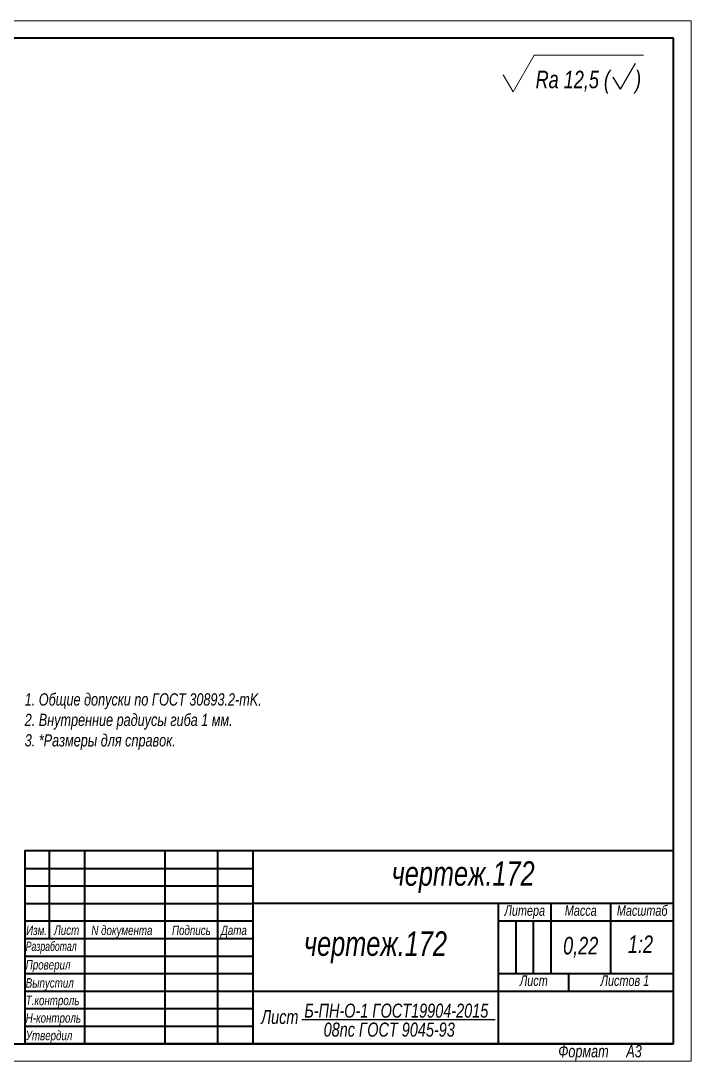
# Model space of a CAD drawing. Header units: millimetres. Extents: x 8428 to 17165, y -24193 to -22478.
# Drawn here: x 8656.3 to 8847.6, y -22774.9 to -22477.9 of the extents above; entities that cross this region are included whole.
import ezdxf

# ---------------------------------------------------------------- set-up
doc = ezdxf.new("R2010")
doc.units = ezdxf.units.MM
for name, color, linetype, lineweight in [('Layer_01', 3, 'Continuous', 13), ('Layer_05', 7, 'Continuous', 40), ('Layer_09', 6, 'Continuous', 15)]:
    doc.layers.add(name, color=color, linetype=linetype, lineweight=lineweight)
doc.styles.add('Style_01', font='ARIALNI.TTF', dxfattribs={"width": 0.9, "height": 3.5})

# ---------------------------------------------------------------- blocks, each defined once
blk = doc.blocks.new('Block_146')
at = {"layer": 'Layer_05', "linetype": 'Continuous', "lineweight": 15}
for p, q in [((420, 297.18), (0, 297.18)), ((420, 297.18), (420, 0.18)), ((0, 0.18), (420, 0.18))]:
    blk.add_line(p, q, dxfattribs=at)
at = {"layer": 'Layer_05', "linetype": 'Continuous'}
for p, q in [((415, 292.18), (8.12, 292.18)), ((415, 5.18), (415, 292.18)), ((229.88, 55.22), (294.92, 55.22)), ((229.88, 50.21), (294.92, 50.21)), ((229.88, 45.21), (294.92, 45.21)), ((369.97, 40.21), (369.97, 25.2)), ((374.97, 40.21), (374.97, 25.2)), ((229.88, 30.2), (294.92, 30.2)), ((229.88, 25.2), (294.92, 25.2)), ((229.88, 20.19), (294.92, 20.19)), ((229.88, 15.19), (294.92, 15.19)), ((229.88, 10.19), (294.92, 10.19)), ((20, 5.18), (415, 5.18)), ((415, 5.18), (230, 5.18))]:
    blk.add_line(p, q, dxfattribs=at)
for points in [[(415, 60.22), (229.88, 60.22), (229.88, 5.18)], [(236.88, 60.22), (236.88, 35.2)], [(246.89, 60.22), (246.89, 5.18)], [(269.9, 60.22), (269.9, 5.18)], [(284.91, 60.22), (284.91, 5.18)], [(294.92, 60.22), (294.92, 5.18)], [(415, 45.21), (294.92, 45.21)], [(415, 45.21), (294.92, 45.21)], [(364.97, 45.21), (364.97, 5.18)], [(379.98, 45.21), (379.98, 25.2)], [(396.99, 45.21), (396.99, 25.2)], [(396.99, 45.21), (396.99, 25.2)], [(229.88, 40.21), (294.92, 40.21)], [(364.97, 40.21), (415, 40.21)], [(229.88, 35.2), (294.92, 35.2)], [(364.97, 25.2), (415, 25.2)], [(384.98, 25.2), (384.98, 20.19)], [(294.92, 20.19), (415, 20.19)]]:
    blk.add_lwpolyline(points, dxfattribs=at)
at = {"layer": 'Layer_05', "linetype": 'Continuous', "style": 'Style_01'}
for s, height, width, p in [('Литера', 3, 0.9, (366.74, 41.69)), ('Масса', 3, 0.9, (383.95, 41.69)), ('Масштаб', 3, 0.9, (398.8, 41.69)), ('Изм.', 2.7, 0.9, (230.29, 36.2)), ('Лист', 2.7, 0.9, (238.27, 36.25)), ('N документа', 2.7, 0.9, (248.89, 36.2)), ('Подпись', 2.7, 0.9, (271.9, 36.2)), ('Дата', 2.7, 0.9, (285.88, 36.2)), ('Разработал', 2.7, 0.8, (230.17, 31.64)), ('Проверил', 2.7, 0.9, (230.17, 26.36)), ('Выпустил', 2.7, 0.9, (230.17, 21.19)), ('Лист ', 3, 0.9, (371.13, 21.68)), ('Листов 1', 3, 0.9, (394.15, 21.68)), ('Т.контроль', 2.7, 0.9, (230.17, 16.19)), ('Н-контроль', 2.7, 0.9, (230.17, 11.19)), ('Утвердил', 2.7, 0.9, (230.17, 6.18))]:
    blk.add_text(s, height=height, dxfattribs=dict(at, width=width)).set_placement(p)
at = {"layer": 'Layer_05', "linetype": 'Continuous', "insert": (382.1, 4.78), "char_height": 3.5, "width": 32.9515, "attachment_point": 1, "style": 'Style_01'}
blk.add_mtext('Формат     А3', dxfattribs=at)

msp = doc.modelspace()

# ---------------------------------------------------------------- linework, layer by layer
at = {"lineweight": 25}
msp.add_line((8736.5402, -22763.0291), (8791.6225, -22763.0291), dxfattribs=at)
at = {"layer": 'Layer_01', "lineweight": 30}
for q in [(8831.7073, -22489.9525), (8831.7073, -22489.9525), (8831.7073, -22489.9525), (8831.7073, -22489.9525), (8825.3564, -22493.9525), (8825.3564, -22493.9525), (8825.3564, -22493.9525), (8825.3564, -22493.9525)]:
    msp.add_line((8827.3772, -22497.4525), q, dxfattribs=at)
at = {"layer": 'Layer_09', "ltscale": 0.303109}
msp.add_line((8796.7591, -22498.2054), (8802.8213, -22487.7054), dxfattribs=at)
msp.add_line((8796.7591, -22498.2054), (8802.8213, -22487.7054), dxfattribs=at)
msp.add_line((8796.7591, -22498.2054), (8802.8213, -22487.7054), dxfattribs=at)
at = {"layer": 'Layer_09'}
for p, q in [((8796.7591, -22498.2054), (8802.8213, -22487.7054)), ((8802.8213, -22487.7054), (8833.9659, -22487.7054)), ((8796.7591, -22498.2054), (8793.9301, -22493.3055))]:
    msp.add_line(p, q, dxfattribs=at)
at = {"layer": 'Layer_09', "ltscale": 0.141451}
msp.add_line((8796.7591, -22498.2054), (8793.9301, -22493.3055), dxfattribs=at)
msp.add_line((8796.7591, -22498.2054), (8793.9301, -22493.3055), dxfattribs=at)
msp.add_line((8796.7591, -22498.2054), (8793.9301, -22493.3055), dxfattribs=at)

# ---------------------------------------------------------------- block references
at = {"layer": 'Layer_05'}
msp.add_blockref('Block_146', (8427.5641, -22775.0743), dxfattribs=at)

# ---------------------------------------------------------------- texts
at = {"layer": 'Layer_01', "style": 'Style_01', "width": 0.9}
for s, p in [('Rа 12,5 (     )', (8803.1934, -22497.146)), ('1:2', (8829.5204, -22743.9928))]:
    msp.add_text(s, height=5, dxfattribs=at).set_placement(p)
at = {"layer": 'Layer_01', "insert": (8657.4408, -22686.095), "char_height": 3.5, "attachment_point": 7, "style": 'Style_01'}
msp.add_mtext_dynamic_manual_height_columns('1. Общие допуски по ГОСТ 30893.2-mK.\\P2. Внутренние радиусы гиба 1 мм.\\P3. *Размеры для справок.', width=195.138224, gutter_width=17.5, heights=[-16.3174], dxfattribs=at)
at = {"layer": 'Layer_01', "attachment_point": 5, "style": 'Style_01'}
for s, insert, char_height, width in [('чертеж.172', (8782.5241, -22722.3607), 7, 120.079998), ('чертеж.172', (8757.5074, -22742.3741), 7, 70.046667), ('0,22', (8816.0464, -22742.3741), 5, 17.011333)]:
    msp.add_mtext(s, dxfattribs=dict(at, insert=insert, char_height=char_height, width=width))
at = {"layer": 'Layer_01', "linetype": 'Continuous', "char_height": 4, "width": 70.046667, "attachment_point": 5, "style": 'Style_01'}
for s, insert in [('Б-ПН-О-1 ГОСТ19904-2015', (8763.451, -22760.4928)), ('Лист', (8730.224, -22762.2928)), ('08пс ГОСТ 9045-93', (8761.43, -22765.901))]:
    msp.add_mtext(s, dxfattribs=dict(at, insert=insert))

doc.saveas('drawing.dxf')
